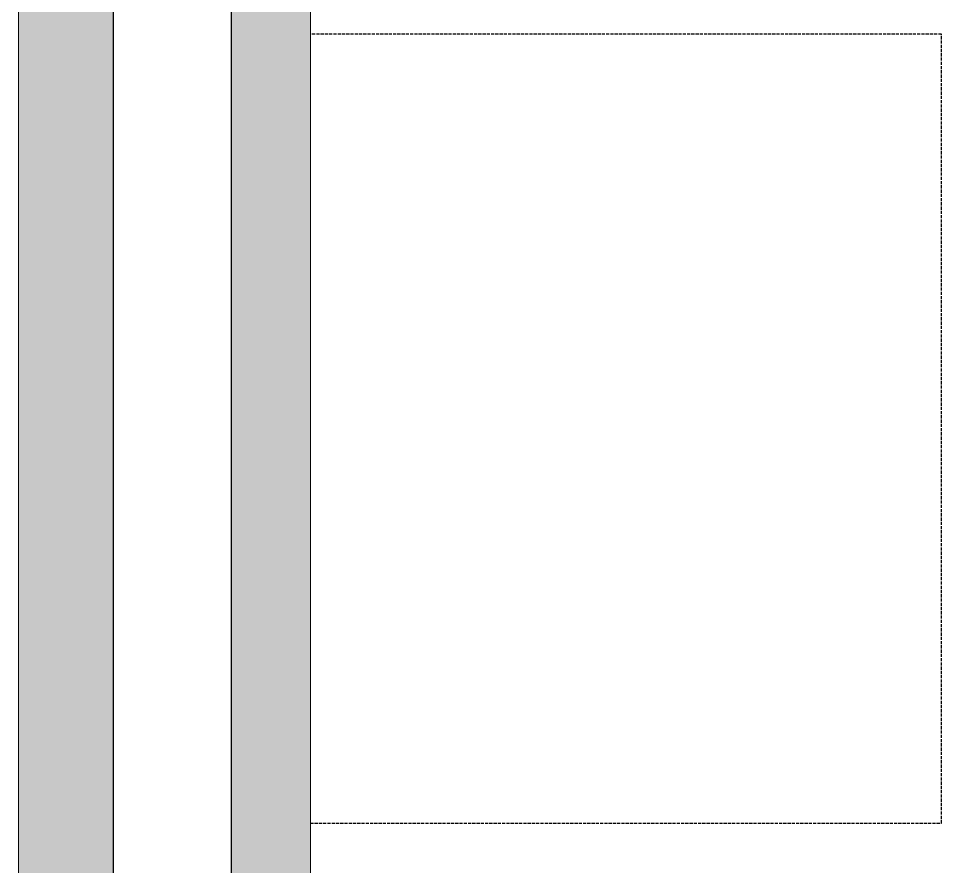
# Model space of a CAD drawing. Header units: millimetres. Extents: x 0 to 59350, y 0 to 29700.
# Drawn here: x 18480 to 19065, y 13411 to 13948 of the extents above; entities that cross this region are included whole.
import ezdxf

# ---------------------------------------------------------------- set-up
doc = ezdxf.new("R2010")
doc.units = ezdxf.units.MM
doc.linetypes.add('PUNKT2_S9', pattern=[1, 0, -1])
doc.linetypes.add('VERDECKT2_S2', pattern=[2.7, 2, -0.7])
doc.layers.add('Standard', color=7, linetype='Continuous', lineweight=25)

msp = doc.modelspace()

# ---------------------------------------------------------------- hatches: boundary and pattern name
at = {"layer": 'Standard', "linetype": 'PUNKT2_S9', "lineweight": 18}
h = msp.add_hatch(color=59, dxfattribs=at)
h.paths.add_polyline_path([(18665.49, 11333.12), (18665.49, 14538.12), (18615.49, 14488.12), (18615.49, 11333.12)])
h.paths.add_polyline_path([(18665.49, 7538.12), (18665.49, 8193.12), (18615.49, 8193.12), (18615.49, 7588.12)])
h.paths.add_polyline_path([(18615.49, 10778.12), (18615.49, 8748.12), (18665.49, 8748.12), (18665.49, 10778.12)])
h = msp.add_hatch(color=9, dxfattribs=at)
h.paths.add_polyline_path([(18540.49, 11338.12), (18540.49, 14413.12), (18480.49, 14353.12), (18480.49, 11338.12)])
h.paths.add_polyline_path([(18540.49, 8753.12), (18540.49, 10773.12), (18480.49, 10773.12), (18480.49, 8753.12)])
h.paths.add_polyline_path([(18540.49, 7663.12), (18540.49, 8188.12), (18480.49, 8188.12), (18480.49, 7723.12)])

# ---------------------------------------------------------------- linework, layer by layer
at = {"layer": 'Standard', "color": 36, "linetype": 'Continuous', "lineweight": 18}
for p, q in [((18615.49, 14488.12), (18615.49, 11333.12)), ((18665.49, 11333.12), (18665.49, 14428.12))]:
    msp.add_line(p, q, dxfattribs=at)
at = {"layer": 'Standard', "color": 7, "linetype": 'Continuous', "lineweight": -3}
msp.add_line((18615.49, 11333.12), (18615.49, 14488.12), dxfattribs=at)
at = {"layer": 'Standard', "color": 51, "linetype": 'Continuous', "lineweight": -3}
msp.add_line((18540.49, 14413.12), (18540.49, 11338.12), dxfattribs=at)
at = {"layer": 'Standard', "color": 253, "linetype": 'Continuous', "lineweight": 18}
for p, q in [((18540.49, 11338.12), (18540.49, 14413.12)), ((18480.49, 14353.12), (18480.49, 11338.12))]:
    msp.add_line(p, q, dxfattribs=at)
at = {"layer": 'Standard', "color": 255, "linetype": 'VERDECKT2_S2', "lineweight": -3}
for p, q in [((19065.49, 13938.12), (18665.49, 13938.12)), ((19065.49, 13438.12), (19065.49, 13938.12)), ((18665.49, 13438.12), (19065.49, 13438.12))]:
    msp.add_line(p, q, dxfattribs=at)

doc.saveas('drawing.dxf')
